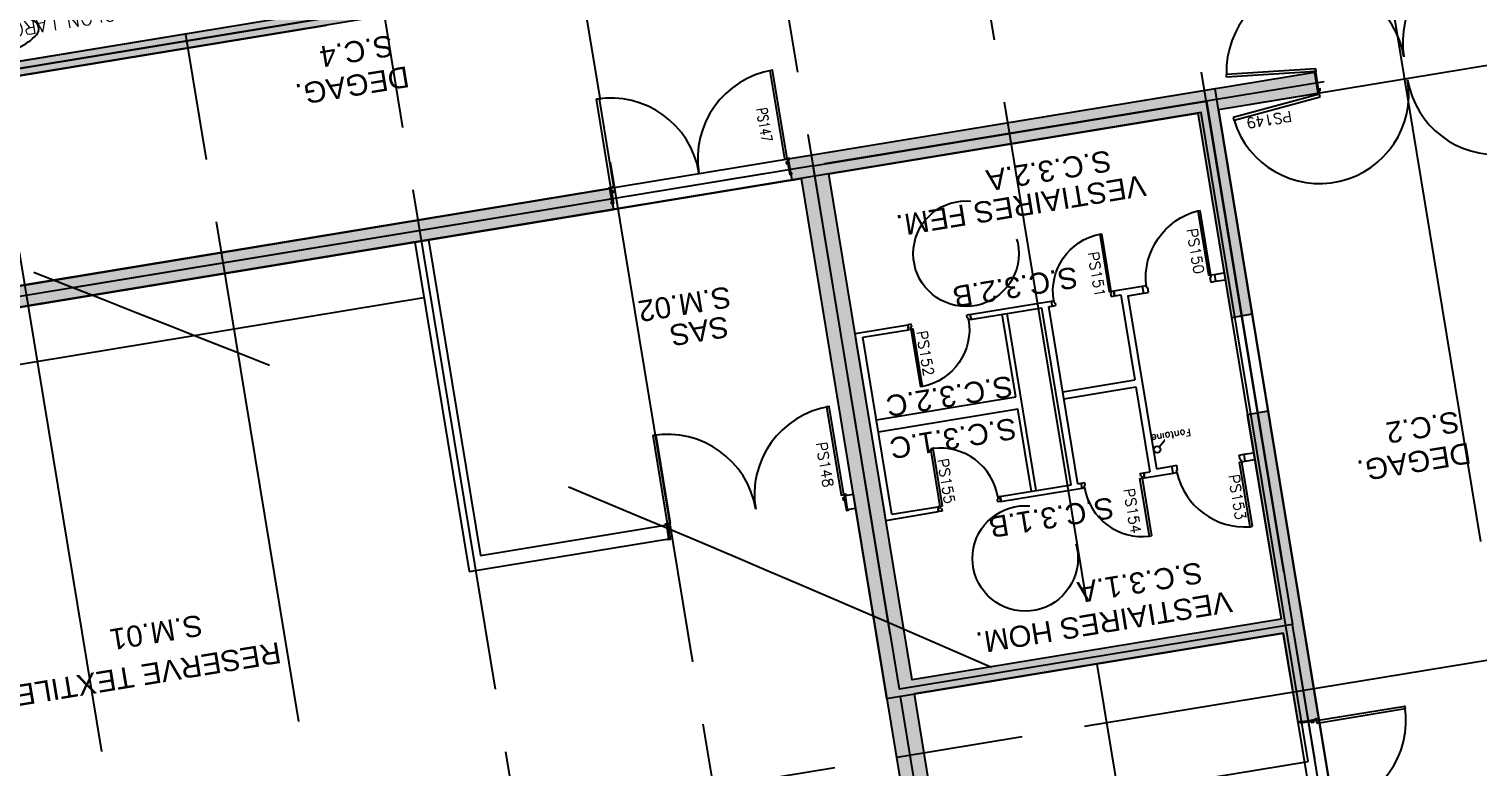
# Model space of a CAD drawing. Header units: millimetres. Extents: x 33140 to 33459, y 51582 to 51854.
# Drawn here: x 33338.09 to 33358.7, y 51662.41 to 51672.91 of the extents above; entities that cross this region are included whole.
import ezdxf

# ---------------------------------------------------------------- set-up
doc = ezdxf.new("R2010")
doc.units = ezdxf.units.MM
doc.header["$LTSCALE"] = 0.3
doc.header["$MEASUREMENT"] = 0
for name, pattern in [('ACAD_ISO02W100', [15, 12, -3]), ('ACAD_ISO03W100', [30, 12, -18]), ('ACAD_ISO08W100', [36, 24, -3, 6, -3])]:
    doc.linetypes.add(name, pattern=pattern)
doc.layers.get('0').update_dxf_attribs({"linetype": 'CONTINUOUS'})
for name, color, linetype in [('00-TRAMES-BAT', 7, 'ACAD_ISO08W100'), ('02-MURS-MACONNERIE', 241, 'CONTINUOUS'), ('02-MURS-PORTEUR', 1, 'CONTINUOUS'), ('04-CLOISONS', 2, 'CONTINUOUS'), ('05-MEN-INT', 4, 'CONTINUOUS'), ('05-MEN-INT-NUM', 62, 'CONTINUOUS'), ('08-EQUI-HANDI', 151, 'CONTINUOUS'), ('08-EQUI-MEUBLE', 8, 'CONTINUOUS'), ('10-ANN-NOMPIECE', 3, 'CONTINUOUS'), ('10-ANN-NOMPIECE-CODE', 171, 'CONTINUOUS'), ('11-RES-ELECTRICITE', 71, 'CONTINUOUS'), ('11-RES-EPO', 163, 'CONTINUOUS'), ('14-HACH-MURS', 253, 'CONTINUOUS'), ('TRACE-VAL', 7, 'ACAD_ISO03W100')]:
    doc.layers.add(name, color=color, linetype=linetype)
doc.layers.add('POLY-SURFACE', color=1, linetype='CONTINUOUS', plot=False)
doc.styles.add('ANN', font='romans.shx')
doc.styles.add('NDP', font='ARIAL.TTF', dxfattribs={"height": 0.2})
doc.styles.add('ROMANS1', font='ROMANS.SHX', dxfattribs={"width": 0.75})

# ---------------------------------------------------------------- blocks, each defined once
blk = doc.blocks.new('M3')
blk.add_line((0, 0.67), (0, 0))
blk.add_lwpolyline([(-1.1, 0.335, 0.238581), (-1.049, 0.234, 0.084793), (-0.778, 0.098, 0.04256), (-0.451, 0.028, 0.031381), (0, 0, 0.031381), (0.451, 0.028, 0.04256), (0.778, 0.098, 0.084793), (1.049, 0.234, 0.238581), (1.1, 0.335, 0.238581), (1.049, 0.436, 0.084793), (0.778, 0.572, 0.04256), (0.451, 0.642, 0.031381), (0, 0.67, 0.031381), (-0.451, 0.642, 0.04256), (-0.778, 0.572, 0.084793), (-1.049, 0.436, 0.238581)], format="xyb", close=True)
for points in [[(-0.457, 0.079, 0.0015), (-0.445, 0.078, 0.031381), (0, 0.05, 0.031381), (0.445, 0.078, 0.0015), (0.457, 0.079, 0.084793)], [(-0.455, 0.099, 0.001651), (-0.443, 0.098, 0.031381), (0, 0.07, 0.031381), (0.443, 0.098, 0.001651), (0.455, 0.099, 0.084793)]]:
    blk.add_lwpolyline(points, format="xyb")
for centre, radius, start, end in [((-0.457, 0.049), 0.05, 75.1648, 195.8078), ((-0.457, 0.049), 0.03, 75.1648, 214.7241), ((0.457, 0.049), 0.05, 344.1922, 104.8352), ((0.457, 0.049), 0.03, 325.2759, 104.8352)]:
    blk.add_arc(centre, radius, start, end)
blk = doc.blocks.new('M20L125D')
for points in [[(-255.5, 1.5), (-255.5, 128.5), (-251.5, 128.5), (-251.5, 1.5)], [(-1.5, 1.5), (-1.5, 128.5), (-5.5, 128.5), (-5.5, 1.5)], [(-257, 0), (-258.5, 0), (-258.5, 1.5), (-255.5, 1.5), (-255.5, -3.5), (-253.5, -3.5), (-253.5, -6), (-255.5, -6), (-255.5, -21.5), (-258.5, -21.5), (-258.5, -20), (-257, -20)], [(0, 0), (1.5, 0), (1.5, 1.5), (-1.5, 1.5), (-1.5, -3.5), (-3.5, -3.5), (-3.5, -6), (-1.5, -6), (-1.5, -21.5), (1.5, -21.5), (1.5, -20), (0, -20)]]:
    blk.add_lwpolyline(points, close=True)
for centre, start, end in [((-255.5, 1.5), 0, 90), ((-1.5, 1.5), 90, 180)]:
    blk.add_arc(centre, 127, start, end)
blk = doc.blocks.new('7DP9')
for p, q in [((0.055, -0.03), (0.055, 0.93)), ((0.085, 0.93), (0.055, 0.93)), ((0.085, 0.93), (0.085, 0)), ((0, 0), (0, -0.1)), ((0.085, 0), (0, 0)), ((0.07, -0.1), (0, -0.1)), ((0.07, -0.03), (0.055, -0.03)), ((0.07, -0.03), (0.07, -0.1)), ((0.97, -0.03), (0.97, -0.1)), ((0.985, -0.03), (0.97, -0.03)), ((1.04, -0.1), (0.97, -0.1)), ((1.04, 0), (0.985, 0)), ((0.985, 0), (0.985, -0.03)), ((1.04, 0), (1.04, -0.1))]:
    blk.add_line(p, q)
for centre, radius, start, end in [((0.185, 0), 0.83, 0, 0), ((-0.005, -0.057), 0.992, 3.3237, 84.7979)]:
    blk.add_arc(centre, radius, start, end)
blk = doc.blocks.new('5SP8')
for p, q in [((0.035, -0.03), (0.035, 0.83)), ((0.065, 0.83), (0.035, 0.83)), ((0.065, 0.83), (0.065, 0)), ((0.065, 0), (0, 0)), ((0, 0), (0, -0.07)), ((0.9, 0), (0.865, 0)), ((0.865, 0), (0.865, -0.03)), ((0.9, 0), (0.9, -0.07)), ((0.05, -0.07), (0, -0.07)), ((0.05, -0.03), (0.035, -0.03)), ((0.05, -0.03), (0.05, -0.07)), ((0.85, -0.03), (0.85, -0.07)), ((0.865, -0.03), (0.85, -0.03)), ((0.9, -0.07), (0.85, -0.07))]:
    blk.add_line(p, q)
for centre, end in [((0.065, 0), 0), ((0.035, 0), 87.9286)]:
    blk.add_arc(centre, 0.83, 0, end)

msp = doc.modelspace()

# ---------------------------------------------------------------- hatches: boundary and pattern name
at = {"layer": '14-HACH-MURS'}
h = msp.add_hatch(color=256, dxfattribs=at)
edge = h.paths.add_edge_path()
edge.add_line((33341.619, 51683.005), (33341.422, 51682.972))
edge.add_line((33341.422, 51682.972), (33341.1, 51684.926))
edge.add_line((33341.1, 51684.926), (33324.731, 51682.23))
edge.add_line((33324.731, 51682.23), (33326.648, 51670.587))
edge.add_line((33326.648, 51670.587), (33326.689, 51670.594))
edge.add_line((33326.689, 51670.594), (33326.722, 51670.397))
edge.add_line((33326.722, 51670.397), (33326.384, 51670.341))
edge.add_line((33326.384, 51670.341), (33321.429, 51700.436))
edge.add_arc((33321.354, 51700.829), 0.4, 280.7835, 330.1541)
edge.add_line((33321.701, 51700.63), (33324.698, 51682.428))
edge.add_line((33324.698, 51682.428), (33341.068, 51685.123))
edge.add_line((33341.068, 51685.123), (33340.909, 51686.086))
edge.add_line((33340.909, 51686.086), (33341.106, 51686.119))
edge.add_line((33341.106, 51686.119), (33341.427, 51684.169))
edge.add_line((33341.427, 51684.169), (33341.678, 51684.21))
edge.add_line((33341.678, 51684.21), (33341.71, 51684.013))
edge.add_line((33341.71, 51684.013), (33341.46, 51683.972))
edge.add_line((33341.46, 51683.972), (33341.619, 51683.005))
h.paths.add_polyline_path([(33341.904, 51681.278), (33341.706, 51681.245), (33341.588, 51681.966), (33341.785, 51681.998)], flags=17)
edge = h.paths.add_edge_path()
edge.add_arc((33338.429, 51677.87), 0.4, 332.8374, 392.4971)
edge.add_line((33338.766, 51678.085), (33339.309, 51679.128))
edge.add_line((33339.309, 51679.128), (33341.982, 51679.568))
edge.add_line((33341.982, 51679.568), (33341.953, 51679.746))
edge.add_line((33341.953, 51679.746), (33342.15, 51679.778))
edge.add_line((33342.15, 51679.778), (33342.514, 51677.572))
edge.add_line((33342.514, 51677.572), (33341.587, 51677.469))
edge.add_line((33341.587, 51677.469), (33342.295, 51673.164))
edge.add_line((33342.295, 51673.164), (33343.215, 51673.315))
edge.add_line((33343.215, 51673.315), (33343.247, 51673.118))
edge.add_line((33343.247, 51673.118), (33334.86, 51671.737))
edge.add_line((33334.86, 51671.737), (33334.889, 51671.563))
edge.add_line((33334.889, 51671.563), (33334.692, 51671.531))
edge.add_line((33334.692, 51671.531), (33334.663, 51671.704))
edge.add_line((33334.663, 51671.704), (33329.03, 51670.777))
edge.add_line((33329.03, 51670.777), (33328.998, 51670.974))
edge.add_line((33328.998, 51670.974), (33329.039, 51670.981))
edge.add_line((33329.039, 51670.981), (33327.122, 51682.624))
edge.add_line((33327.122, 51682.624), (33327.319, 51682.657))
edge.add_line((33327.319, 51682.657), (33327.49, 51681.621))
edge.add_line((33327.49, 51681.621), (33331.9, 51682.347))
edge.add_arc((33332.298, 51682.311), 0.4, 174.8724, 203.8274)
edge.add_line((33331.932, 51682.149), (33327.522, 51681.423))
edge.add_line((33327.522, 51681.423), (33329.237, 51671.013))
edge.add_line((33329.237, 51671.013), (33334.631, 51671.902))
edge.add_line((33334.631, 51671.902), (33333.899, 51676.342))
edge.add_line((33333.899, 51676.342), (33334.097, 51676.374))
edge.add_line((33334.097, 51676.374), (33334.828, 51671.934))
edge.add_line((33334.828, 51671.934), (33342.098, 51673.131))
edge.add_line((33342.098, 51673.131), (33341.388, 51677.447))
edge.add_line((33341.388, 51677.447), (33340.438, 51677.341))
edge.add_line((33340.438, 51677.341), (33340.613, 51677.675))
edge.add_line((33340.613, 51677.675), (33342.264, 51677.859))
edge.add_line((33342.264, 51677.859), (33342.015, 51679.371))
edge.add_line((33342.015, 51679.371), (33339.44, 51678.947))
edge.add_line((33339.44, 51678.947), (33338.785, 51677.687))
edge = h.paths.add_edge_path(flags=17)
edge.add_line((33338.01, 51677.931), (33337.868, 51677.657))
edge.add_line((33337.868, 51677.657), (33335.537, 51679.636))
edge.add_line((33335.537, 51679.636), (33333.612, 51679.319))
edge.add_line((33333.612, 51679.319), (33333.793, 51678.22))
edge.add_line((33333.793, 51678.22), (33333.596, 51678.187))
edge.add_line((33333.596, 51678.187), (33333.382, 51679.484))
edge.add_line((33333.382, 51679.484), (33335.337, 51679.805))
edge.add_line((33335.337, 51679.805), (33332.773, 51681.982))
edge.add_line((33332.773, 51681.982), (33333.07, 51682.036))
edge.add_arc((33333.061, 51682.156), 0.121, 274.4064, 310.6499)
edge.add_line((33333.139, 51682.065), (33338.01, 51677.931))
for points in [[(33360.724, 51671.766), (33360.477, 51671.726), (33360.327, 51672.637), (33358.962, 51672.412), (33358.913, 51672.708), (33361.409, 51673.118), (33361.325, 51673.627), (33361.523, 51673.659), (33361.606, 51673.151), (33379.918, 51676.166), (33382.736, 51659.054), (33352.234, 51654.031), (33351.815, 51654.114), (33349.071, 51670.783), (33348.939, 51670.761), (33348.89, 51671.057), (33356.378, 51672.29), (33356.426, 51671.994), (33355.007, 51671.761), (33355.486, 51668.853), (33355.19, 51668.804), (33354.711, 51671.712), (33349.465, 51670.848), (33350.65, 51663.652), (33355.896, 51664.516), (33355.417, 51667.423), (33355.714, 51667.472), (33356.434, 51663.094), (33356.138, 51663.045), (33355.929, 51664.318), (33350.683, 51663.455), (33351.43, 51658.916), (33356.676, 51659.78), (33356.556, 51660.51), (33356.852, 51660.558), (33357.021, 51659.532), (33356.725, 51659.484), (33356.709, 51659.582), (33351.463, 51658.718), (33352.186, 51654.327), (33357.432, 51655.191), (33357.142, 51656.948), (33357.438, 51656.996), (33357.728, 51655.24), (33363.048, 51656.116), (33363.019, 51656.292), (33363.265, 51656.332), (33363.294, 51656.157), (33370.274, 51657.306), (33369.99, 51659.033), (33369.891, 51659.017), (33369.859, 51659.214), (33369.958, 51659.23), (33369.936, 51659.358), (33370.134, 51659.391), (33370.472, 51657.339), (33382.391, 51659.301), (33379.671, 51675.822), (33360.574, 51672.677)], [(33346.403, 51670.344), (33333.698, 51668.252), (33333.649, 51668.548), (33335.142, 51668.794), (33335.109, 51668.995), (33335.307, 51669.027), (33335.34, 51668.826), (33346.354, 51670.64)]]:
    msp.add_hatch(color=256, dxfattribs=at).paths.add_polyline_path(points)

# ---------------------------------------------------------------- linework, layer by layer
at = {"layer": '00-TRAMES-BAT'}
for p, q in [((33357.647, 51672.246), (33351.749, 51708.064)), ((33357.692, 51654.535), (33348.953, 51707.603)), ((33354.89, 51654.108), (33346.158, 51707.143)), ((33352.095, 51653.648), (33343.362, 51706.682)), ((33349.288, 51653.255), (33340.566, 51706.222)), ((33346.481, 51652.862), (33337.771, 51705.762)), ((33343.685, 51652.405), (33334.975, 51705.301)), ((33340.884, 51651.979), (33332.18, 51704.841)), ((33360.493, 51654.962), (33357.647, 51672.246)), ((33356.51, 51672.16), (33258.992, 51656.102)), ((33381.521, 51667.668), (33286.323, 51651.992))]:
    msp.add_line(p, q, dxfattribs=at)
at = {"layer": '02-MURS-MACONNERIE'}
for p, q in [((33343.775, 51669.911), (33344.514, 51665.421)), ((33343.578, 51669.879), (33344.35, 51665.192)), ((33336.308, 51667.871), (33343.708, 51669.089)), ((33349.696, 51666.275), (33349.81, 51666.293)), ((33349.696, 51666.275), (33349.729, 51666.077)), ((33349.729, 51666.077), (33349.842, 51666.096)), ((33344.514, 51665.421), (33347.161, 51665.857)), ((33347.161, 51665.857), (33347.193, 51665.66)), ((33344.35, 51665.192), (33347.193, 51665.66))]:
    msp.add_line(p, q, dxfattribs=at)
at = {"layer": '02-MURS-PORTEUR'}
for p, q in [((33342.098, 51673.131), (33334.828, 51671.934)), ((33343.247, 51673.118), (33334.86, 51671.737)), ((33356.378, 51672.29), (33348.89, 51671.057)), ((33356.426, 51671.994), (33356.378, 51672.29)), ((33356.426, 51671.994), (33355.007, 51671.761)), ((33355.007, 51671.761), (33355.486, 51668.853)), ((33354.711, 51671.712), (33349.465, 51670.848)), ((33354.711, 51671.712), (33355.19, 51668.804)), ((33348.89, 51671.057), (33348.939, 51670.761)), ((33348.939, 51670.761), (33349.071, 51670.783)), ((33349.071, 51670.783), (33349.807, 51666.308)), ((33350.65, 51663.652), (33349.465, 51670.848)), ((33335.34, 51668.826), (33346.354, 51670.64)), ((33346.354, 51670.64), (33346.403, 51670.344)), ((33333.698, 51668.252), (33346.403, 51670.344)), ((33355.486, 51668.853), (33355.19, 51668.804)), ((33355.714, 51667.472), (33355.417, 51667.423)), ((33356.434, 51663.094), (33355.714, 51667.472)), ((33355.417, 51667.423), (33355.896, 51664.516)), ((33349.81, 51666.293), (33351.815, 51654.114)), ((33355.896, 51664.516), (33350.65, 51663.652)), ((33355.929, 51664.318), (33350.683, 51663.455)), ((33356.138, 51663.045), (33355.929, 51664.318)), ((33351.43, 51658.916), (33350.683, 51663.455)), ((33356.434, 51663.094), (33356.138, 51663.045))]:
    msp.add_line(p, q, dxfattribs=at)
at = {"layer": '04-CLOISONS'}
for p, q in [((33354.95, 51669.42), (33355.085, 51669.442)), ((33354.95, 51669.42), (33354.966, 51669.321)), ((33354.966, 51669.321), (33355.101, 51669.344)), ((33353.517, 51669.184), (33353.924, 51669.251)), ((33353.529, 51669.115), (33353.517, 51669.184)), ((33353.529, 51669.115), (33353.616, 51669.13)), ((33353.616, 51669.13), (33353.816, 51667.919)), ((33353.72, 51669.116), (33353.94, 51669.152)), ((33353.72, 51669.116), (33354.125, 51666.656)), ((33353.924, 51669.251), (33353.94, 51669.152)), ((33351.467, 51668.847), (33352.629, 51669.038)), ((33351.478, 51668.778), (33352.495, 51668.945)), ((33352.91, 51666.426), (33352.495, 51668.945)), ((33352.593, 51668.961), (33352.641, 51668.969)), ((33353.008, 51666.442), (33352.593, 51668.961)), ((33353.008, 51666.442), (33352.593, 51668.961)), ((33352.629, 51669.038), (33352.641, 51668.969)), ((33349.839, 51668.579), (33350.589, 51668.702)), ((33350.589, 51668.702), (33350.6, 51668.633)), ((33351.477, 51668.848), (33351.488, 51668.779)), ((33352.126, 51667.677), (33351.932, 51668.852)), ((33352.416, 51666.345), (33352.001, 51668.864)), ((33350.265, 51665.99), (33349.85, 51668.509)), ((33349.949, 51668.526), (33350.6, 51668.633)), ((33350.364, 51666.007), (33349.949, 51668.526)), ((33352.793, 51667.751), (33353.816, 51667.919)), ((33350.143, 51667.35), (33352.126, 51667.677)), ((33352.809, 51667.652), (33353.832, 51667.821)), ((33353.832, 51667.821), (33354.031, 51666.611)), ((33350.17, 51667.182), (33352.154, 51667.509)), ((33352.347, 51666.333), (33352.154, 51667.509)), ((33352.347, 51666.333), (33352.154, 51667.509)), ((33355.371, 51666.862), (33355.506, 51666.884)), ((33355.388, 51666.763), (33355.371, 51666.862)), ((33353.944, 51666.596), (33354.031, 51666.611)), ((33354.125, 51666.656), (33354.345, 51666.693)), ((33354.361, 51666.594), (33354.345, 51666.693)), ((33355.388, 51666.763), (33355.523, 51666.785)), ((33351.893, 51666.259), (33352.91, 51666.426)), ((33353.008, 51666.442), (33353.056, 51666.45)), ((33353.067, 51666.381), (33353.056, 51666.45)), ((33353.944, 51666.596), (33353.955, 51666.527)), ((33353.955, 51666.527), (33354.361, 51666.594)), ((33351.914, 51666.191), (33351.903, 51666.26)), ((33351.905, 51666.189), (33353.067, 51666.381)), ((33350.277, 51665.921), (33351.026, 51666.045)), ((33350.364, 51666.007), (33351.015, 51666.114)), ((33351.026, 51666.045), (33351.015, 51666.114))]:
    msp.add_line(p, q, dxfattribs=at)
at = {"layer": '05-MEN-INT'}
for p, q in [((33355.123, 51672.226), (33355.12, 51672.266)), ((33355.121, 51672.266), (33356.387, 51672.347)), ((33356.39, 51672.307), (33355.123, 51672.226)), ((33356.387, 51672.347), (33356.39, 51672.307)), ((33356.444, 51671.982), (33355.217, 51671.652)), ((33356.454, 51671.943), (33356.444, 51671.982)), ((33355.228, 51671.614), (33356.454, 51671.943)), ((33355.217, 51671.652), (33355.227, 51671.613))]:
    msp.add_line(p, q, dxfattribs=at)
msp.add_lwpolyline([(33356.426, 51671.994), (33356.412, 51671.992), (33356.414, 51671.977), (33356.444, 51671.982), (33356.435, 51672.031), (33356.455, 51672.034), (33356.451, 51672.059), (33356.431, 51672.056), (33356.39, 51672.307), (33356.36, 51672.303), (33356.363, 51672.288), (33356.378, 51672.29)], close=True, dxfattribs=at)
for centre, start, end in [((33358.896, 51672.72), 16.855, 189.3469), ((33356.39, 51672.307), 9.3544, 181.8462), ((33358.95, 51672.395), 189.3543, 1.8462), ((33356.444, 51671.982), 196.855, 9.3468)]:
    msp.add_arc(centre, 1.27, start, end, dxfattribs=at)
at = {"layer": '08-EQUI-HANDI', "linetype": 'ACAD_ISO02W100'}
for centre in [(33351.417, 51669.714), (33352.259, 51665.38)]:
    msp.add_circle(centre, 0.75, dxfattribs=at)
at = {"layer": '11-RES-EPO'}
msp.add_line((33354.237, 51667.052), (33354.164, 51666.964), dxfattribs=at)
msp.add_circle((33354.134, 51666.928), 0.0472, dxfattribs=at)
at = {"layer": 'POLY-SURFACE'}
for points in [[(33312.38, 51668.136), (33342.213, 51673.049), (33341.479, 51677.505), (33342.399, 51677.656), (33340.698, 51687.981), (33357.931, 51690.819)], [(33342.213, 51673.049), (33329.154, 51670.899), (33327.408, 51681.506), (33332.566, 51682.355), (33337.939, 51677.794), (33338.448, 51677.359), (33338.448, 51677.359), (33338.855, 51678.115), (33339.366, 51679.036), (33342.097, 51679.486), (33342.097, 51679.486), (33342.399, 51677.656), (33341.479, 51677.505), (33342.213, 51673.049)], [(33312.297, 51668.022), (33342.328, 51672.966)], [(33363.019, 51656.292), (33357.699, 51655.416), (33355.007, 51671.761), (33354.959, 51672.057), (33326.087, 51667.303), (33326.136, 51667.007), (33326.597, 51667.082), (33327.126, 51663.866), (33324.735, 51663.472), (33324.205, 51666.689), (33324.755, 51666.779), (33324.706, 51667.075), (33309.948, 51664.645)], [(33370.498, 51656.56), (33357.705, 51654.454), (33356.06, 51664.441), (33350.469, 51663.521), (33349.244, 51670.963), (33326.878, 51667.281), (33327.448, 51663.817), (33321.857, 51662.897), (33321.287, 51666.36), (33315.597, 51665.423)], [(33315.818, 51665.308), (33321.163, 51666.188), (33321.725, 51662.774), (33327.159, 51663.668), (33327.77, 51663.769), (33327.208, 51667.183), (33349.071, 51670.783), (33350.288, 51663.39), (33355.929, 51664.318), (33357.403, 51655.367), (33352.157, 51654.503), (33351.762, 51654.438), (33351.661, 51655.052), (33301.684, 51646.823)]]:
    msp.add_lwpolyline(points, dxfattribs=at)
for points in [[(33342.098, 51673.131), (33329.237, 51671.013), (33327.522, 51681.423), (33331.932, 51682.149), (33332.365, 51681.917), (33332.773, 51681.982), (33337.868, 51677.657), (33337.759, 51677.448), (33337.736, 51677.096), (33337.996, 51676.864), (33338.262, 51676.88), (33338.452, 51677.049), (33338.82, 51677.788), (33339.422, 51678.944), (33340.267, 51679.083), (33340.771, 51677.747), (33340.62, 51677.607), (33340.446, 51677.273), (33341.399, 51677.379)], [(33360.327, 51672.637), (33355.007, 51671.761), (33357.671, 51655.585), (33362.991, 51656.461)], [(33356.06, 51664.441), (33350.469, 51663.521), (33349.244, 51670.963), (33354.835, 51671.884)], [(33356.28, 51662.494), (33354.761, 51671.72), (33299.044, 51662.545), (33301.83, 51645.934), (33351.856, 51654.172), (33351.783, 51654.62), (33351.832, 51654.628), (33350.688, 51661.573)], [(33355.896, 51664.516), (33350.65, 51663.652), (33349.465, 51670.848), (33354.711, 51671.712)], [(33357.705, 51654.454), (33356.06, 51664.441), (33350.469, 51663.521), (33349.244, 51670.963), (33326.878, 51667.281), (33327.448, 51663.817), (33321.857, 51662.897), (33321.857, 51662.897), (33321.287, 51666.36), (33315.597, 51665.423), (33315.962, 51663.203), (33310.568, 51662.315), (33310.203, 51664.535), (33298.921, 51662.677), (33301.791, 51645.247)]]:
    msp.add_lwpolyline(points, close=True, dxfattribs=at)
at = {"layer": 'TRACE-VAL'}
for points in [[(33145.643, 51737.37), (33208.058, 51715.46), (33268.282, 51694.32), (33311.155, 51679.269, -0.000667), (33318.72, 51676.606, -0.002), (33326.312, 51673.888, -0.003333), (33333.914, 51671.074, -0.004667), (33341.511, 51668.124, -0.006001), (33349.083, 51664.995, -0.016996), (33368.038, 51656.112, -0.085456), (33451.701, 51593.465)], [(33142.993, 51729.822), (33205.408, 51707.912), (33259.872, 51688.793), (33308.507, 51671.72, -0.000667), (33316.053, 51669.064, -0.002), (33323.585, 51666.367, -0.003333), (33331.088, 51663.59, -0.004667), (33338.545, 51660.694, -0.006), (33345.938, 51657.639, -0.007468), (33354.123, 51653.992, -0.095059), (33445.889, 51587.968)]]:
    msp.add_lwpolyline(points, format="xyb", dxfattribs=at)

# ---------------------------------------------------------------- block references
at = {"layer": '05-MEN-INT', "xscale": 0.009999999998770808, "yscale": 0.009999999998770808, "zscale": 0.009999999999999995, "rotation": 9.350573669432533}
for p in [(33348.89, 51671.057), (33349.696, 51666.275)]:
    msp.add_blockref('M20L125D', p, dxfattribs=at)
at = {"layer": '05-MEN-INT', "xscale": -1}
for name, p, rotation in [('7DP9', (33354.95, 51669.42), 9.350573649707918), ('5SP8', (33353.517, 51669.184), 9.35057366362087), ('5SP8', (33350.6, 51668.633), 189.3505736720376)]:
    msp.add_blockref(name, p, dxfattribs=dict(at, rotation=rotation))
at = {"layer": '05-MEN-INT'}
for name, p, rotation in [('7DP9', (33355.388, 51666.763), 189.3505736864429), ('5SP8', (33353.955, 51666.527), 189.350573668281), ('5SP8', (33351.015, 51666.114), 9.350573679644931)]:
    msp.add_blockref(name, p, dxfattribs=dict(at, rotation=rotation))
at = {"layer": '05-MEN-INT', "extrusion": (0, 0, -1), "xscale": -0.009999999998770808, "yscale": 0.009999999998770808, "zscale": -0.009999999999999995, "rotation": 80.64942633056745}
msp.add_blockref('M20L125D', (-33356.803, 51660.55), dxfattribs=at)
at = {"layer": '08-EQUI-MEUBLE', "rotation": 9.350573667869732}
msp.add_blockref('M3', (33337.2, 51672.423), dxfattribs=at)

# ---------------------------------------------------------------- texts
at = {"layer": '05-MEN-INT-NUM', "style": 'ROMANS1', "width": 0.75}
msp.add_text('PS147', height=0.15, rotation=279.3506, dxfattribs=at).set_placement((33348.434, 51671.774))
at = {"layer": '05-MEN-INT-NUM', "style": 'ANN'}
for s, rotation, p in [('PS149', 189.3506, (33356.036, 51671.745)), ('PS150', 279.3506, (33354.554, 51670.058)), ('PS151', 279.3506, (33353.148, 51669.726)), ('PS152', 279.3506, (33350.711, 51668.605)), ('PS148', 279.3506, (33349.284, 51667.022)), ('PS155', 279.3506, (33351.01, 51666.786)), ('PS153', 279.3506, (33355.148, 51666.559)), ('PS154', 279.3506, (33353.657, 51666.363))]:
    msp.add_text(s, height=0.15, rotation=rotation, dxfattribs=at).set_placement(p)
at = {"layer": '10-ANN-NOMPIECE', "style": 'NDP'}
for s, p in [('DEGAG.', (33343.469, 51672.383)), ('VESTIAIRES FEM.', (33353.944, 51670.837)), ('SAS', (33348.013, 51668.829)), ('DEGAG.', (33358.566, 51667.03)), ('VESTIAIRES HOM.', (33355.17, 51664.917)), ('RESERVE TEXTILES', (33341.647, 51664.193))]:
    msp.add_text(s, height=0.3, rotation=189.3506, dxfattribs=at).set_placement(p)
at = {"layer": '10-ANN-NOMPIECE-CODE', "style": 'NDP'}
for s, p in [('S.C.4', (33343.24, 51672.827)), ('S.C.3.2.A', (33353.455, 51671.188)), ('S.C.3.2.B', (33352.978, 51669.533)), ('S.M.02', (33348.046, 51669.252)), ('S.C.3.2.C', (33352.054, 51667.982)), ('S.C.2', (33358.404, 51667.478)), ('S.C.3.1.C', (33352.106, 51667.382)), ('S.C.3.1.B', (33353.493, 51666.255)), ('S.C.3.1.A', (33354.752, 51665.331)), ('S.M.01', (33340.533, 51664.583))]:
    msp.add_text(s, height=0.3, rotation=189.3506, dxfattribs=at).set_placement(p)
at = {"layer": '11-RES-ELECTRICITE', "style": 'ANN'}
msp.add_text('FLUO+MACROLON LARGEUR 30cm', height=0.2, rotation=189.3506, dxfattribs=at).set_placement((33340.913, 51673.497))
at = {"layer": '11-RES-EPO', "insert": (33354.622, 51667.127), "char_height": 0.1, "width": 0.8128, "attachment_point": 1, "rotation": 189.3506, "style": 'ANN'}
msp.add_mtext('Fontaine', dxfattribs=at)

doc.saveas('drawing.dxf')
